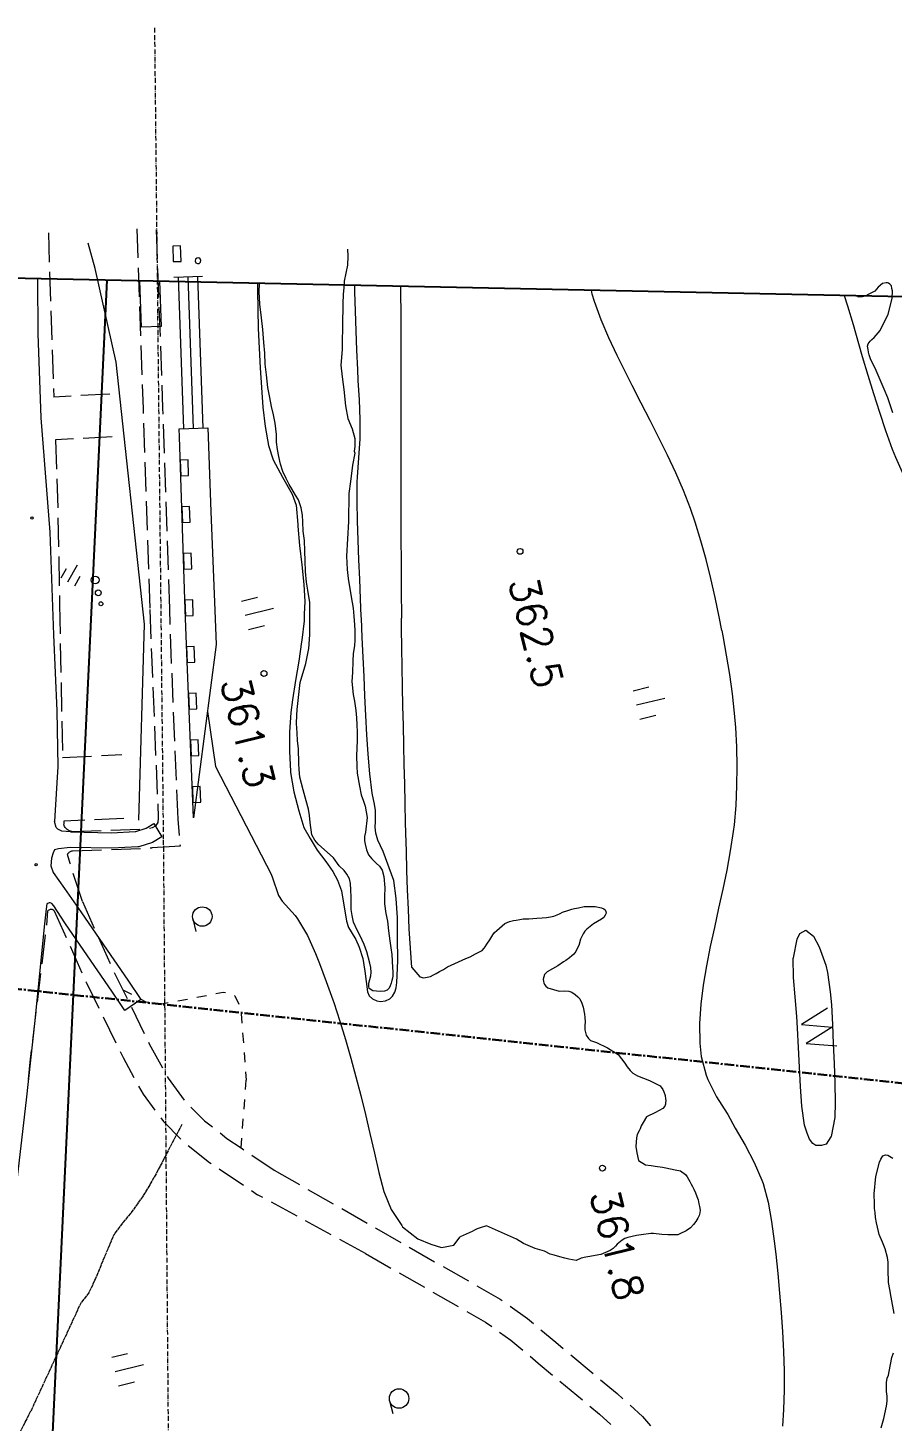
# Model space of a CAD drawing. Header units: millimetres. Extents: x 432273 to 1139245, y 170116 to 705940.
# Drawn here: x 792047 to 903050, y 526994 to 705940 of the extents above; entities that cross this region are included whole.
import ezdxf

# ---------------------------------------------------------------- set-up
doc = ezdxf.new("R2010")
doc.units = ezdxf.units.MM
doc.header["$LTSCALE"] = 100
for name, pattern in [('56301', [0.5, 0.25, -0.25]), ('57103', [5.5, 5, -0.5]), ('CENTER', [2, 1.25, -0.25, 0.25, -0.25]), ('SXF_一点短鎖線', [9.25, 6, -1.5, 0.25, -1.5])]:
    doc.linetypes.add(name, pattern=pattern)
doc.layers.get('Defpoints').update_dxf_attribs({"color": 153})
doc.layers.add('D-BGD', color=7, linetype='Continuous', lineweight=13)
doc.layers.add('●予備設計_LP横断', color=7, linetype='Continuous', lineweight=13)
doc.layers.add('★D-WORK', color=161, linetype='Continuous', lineweight=30, plot=False)
doc.styles.add('BIGFONT', font='txt', dxfattribs={"height": 0.2, "bigfont": 'BIGFONT'})

# ---------------------------------------------------------------- blocks, each defined once
blk = doc.blocks.new('M7312')
at = {"layer": '●予備設計_LP横断', "linetype": 'Continuous', "lineweight": 20}
blk.add_circle((0, 0), 0.15, dxfattribs=at)
blk = doc.blocks.new('M6334')
at = {"layer": '●予備設計_LP横断', "linetype": 'Continuous', "lineweight": 9}
for p, q in [((-1, -1.25), (-1, 0.15)), ((0, -1.25), (0, 1.25)), ((1, -1.25), (1, 0.15))]:
    blk.add_line(p, q, dxfattribs=at)
blk = doc.blocks.new('21311212131313131')
at = {"layer": 'D-BGD', "linetype": 'Continuous'}
for p, q in [((2411784.9214, -1125641.9548), (2410823.4929, -1122017.0088)), ((2413598.2716, -1125161.7207), (2413059.8683, -1123131.8403)), ((2409972.9286, -1126121.7919), (2409435.4025, -1124092.3917)), ((2495406.3762, -1132350.3429, 362375.9804), (2497749.0041, -1129422.6231, 362430.9804)), ((2498839.1805, -1133664.1289, 362392.9804), (2501179.1769, -1130734.9685, 362447.9804)), ((2484416.1381, -1148979.5986, 362661.9804), (2486204.9746, -1145684.8706, 362567.9804)), ((2487729.3535, -1150211.9567, 362650.9804), (2489518.587, -1146918.586, 362553.9804)), ((2482029.6933, -1153372.2214, 362787.9804), (2483819.4069, -1150077.9736, 362693.9804)), ((2485343.7858, -1154605.0597, 362780.9804), (2487132.6223, -1151310.3317, 362683.9804)), ((2482958.6983, -1158997.2855, 362909.9804), (2484747.5347, -1155702.5575, 362812.9804)), ((2501798.527, -1155489.0853), (2503409.4008, -1155062.1736)), ((2477255.0491, -1162156.5066, 362895.9804), (2479046.9973, -1158862.342, 362905.9804)), ((2482958.6983, -1158997.2855, 362909.9804), (2481229.5089, -1162324.6665, 362899.9804)), ((2474865.4926, -1166548.566, 362882.9804), (2476657.4407, -1163254.4014, 362892.9804)), ((2480652.9524, -1163434.0859, 362896.9804), (2478923.763, -1166761.467, 362887.9804)), ((2403665.6258, -1167791.6571, 359139.9806), (2401027.8702, -1167841.1016, 359129.9806)), ((2472475.936, -1170940.6254, 362869.9804), (2474267.8841, -1167646.4608, 362879.9804)), ((2478347.2065, -1167870.8864, 362884.9804), (2476617.14, -1171197.7873, 362874.9804)), ((2470627.5461, -1173827.679, 362708.9804), (2472475.936, -1170940.6254, 362869.9804)), ((2401311.1032, -1176157.6884), (2400349.6747, -1172532.7424)), ((2403124.4534, -1175677.4544), (2402586.0501, -1173647.574)), ((2475177.2682, -1173786.3413, 362825.9804), (2475684.3069, -1172993.4172, 362869.9804)), ((2476041.0637, -1172306.3295, 362871.9804), (2475684.3069, -1172993.4172, 362869.9804)), ((2399499.1103, -1176637.5255), (2398961.5842, -1174608.1253)), ((2452476.6426, -1175600.5315, 362837.9804), (2453720.0136, -1175476.3321, 362818.9804)), ((2454963.8647, -1175351.2555, 362800.9804), (2456207.2357, -1175227.056, 362781.9804)), ((2457451.0868, -1175101.9794, 362762.9804), (2458694.4578, -1174977.7799, 362744.9804)), ((2459938.3089, -1174852.7033, 362725.9804), (2460998.4111, -1174746.7397, 362709.9804)), ((2462232.3073, -1174816.8601, 362698.9804), (2460998.4111, -1174746.7397, 362709.9804)), ((2464728.1882, -1174959.9372, 362675.9804), (2463480.0077, -1174888.8373, 362686.9804)), ((2467224.069, -1175103.0143, 362652.9804), (2465975.8885, -1175031.9143, 362663.9804)), ((2469719.9499, -1175246.0914, 362629.9804), (2468471.7694, -1175174.9914, 362640.9804)), ((2472484.4819, -1177993.0208, 362590.9804), (2474503.513, -1174837.9904, 362766.9804)), ((2450488.1037, -1181313.4, 362889.9804), (2450229.7949, -1180090.0957, 362889.9804)), ((2358097.8303, -1186201.8053, 362499.9804), (2357895.1644, -1182511.138, 361449.9805)), ((2377390.02, -1182010.973), (2357930.9588, -1183112.1527)), ((2377565.6632, -1185105.4274, 362609.9804), (2377358.1953, -1181423.5318, 361449.9805)), ((2440438.5003, -1182046.7421), (2442049.374, -1181619.8304)), ((2451005.2016, -1183759.1314, 362889.9804), (2450746.8927, -1182535.8271, 362889.9804)), ((2377459.9444, -1183257.6928), (2358000.8832, -1184358.8726)), ((2377533.8385, -1184517.9863), (2358066.0057, -1185614.3641)), ((2422673.4492, -1184514.2009, 362724.9804), (2418931.497, -1184748.0735, 362757.9804)), ((2427663.8115, -1184201.0688, 362679.9804), (2423921.3791, -1184435.8186, 362712.9804)), ((2429762.1058, -1183964.6068, 362612.9804), (2427663.8115, -1184201.0688, 362679.9804)), ((2390708.6076, -1186389.2664, 362730.9804), (2386964.1454, -1186594.4041, 362696.9804)), ((2395700.6668, -1186114.6846, 362774.9804), (2391957.0818, -1186320.3025, 362741.9804)), ((2400693.123, -1185841.4602, 362819.9804), (2396948.6608, -1186046.5978, 362786.9804)), ((2402712.3712, -1185732.7311, 362837.9804), (2400693.123, -1185841.4602, 362819.9804)), ((2412694.082, -1185140.068, 362813.9804), (2408950.7725, -1185374.3376, 362846.9804)), ((2417683.5671, -1184826.4558, 362768.9804), (2413941.1347, -1185061.2056, 362802.9804)), ((2360755.5866, -1188054.6335, 362513.9804), (2357011.7519, -1188266.9549, 362493.9804)), ((2365747.8955, -1187773.3481, 362540.9804), (2362003.6638, -1187984.3122, 362520.9804)), ((2370739.8074, -1187490.7054, 362567.9804), (2366995.0955, -1187702.5466, 362547.9804)), ((2380723.6952, -1186935.7154, 362641.9804), (2376980.1102, -1187141.3332, 362607.9804)), ((2385716.1514, -1186662.4909, 362685.9804), (2381971.6892, -1186867.6286, 362652.9804)), ((2404574.8665, -1188138.6171, 362852.9804), (2400829.6104, -1188341.04, 362820.9804)), ((2414555.4055, -1187529.352, 362797.9804), (2410812.9731, -1187764.1018, 362831.9804)), ((2419544.8906, -1187215.7397, 362752.9804), (2415802.4582, -1187450.4895, 362786.9804)), ((2424535.2529, -1186902.6077, 362707.9804), (2420792.8205, -1187137.3575, 362741.9804)), ((2431444.1895, -1187705.897, 362667.9804), (2431413.8523, -1187451.0213, 362669.9804)), ((2451965.575, -1189695.4976, 362539.9804), (2455297.0262, -1187974.879, 362525.9804)), ((2498768.7753, -1190805.3501), (2497807.3468, -1187180.404)), ((2355763.6747, -1188337.2763, 362486.9804), (2352019.84, -1188549.5976, 362466.9804)), ((2380684.1167, -1189440.3736, 362639.9804), (2376939.6545, -1189645.5113, 362606.9804)), ((2385676.0927, -1189168.0263, 362684.9804), (2381932.1107, -1189372.2868, 362651.9804)), ((2390668.9459, -1188896.1592, 362729.9804), (2386924.0867, -1189099.9395, 362696.9804)), ((2395661.402, -1188622.9347, 362774.9804), (2391916.9399, -1188828.0724, 362740.9804)), ((2400653.378, -1188350.5874, 362819.9804), (2396909.396, -1188554.8479, 362785.9804)), ((2429268.0563, -1192820.1527, 362645.9804), (2429066.5105, -1189075.3767, 362658.9804)), ((2431765.4657, -1192693.8775, 362645.9804), (2431563.92, -1188949.1015, 362658.9804)), ((2449747.9348, -1190841.3581, 362549.9804), (2450295.212, -1189725.0304, 362680.9804)), ((2496956.7825, -1191285.1871), (2496419.2564, -1189255.7869)), ((2500582.1255, -1190325.116), (2500043.7222, -1188295.2356)), ((2355724.013, -1190844.169, 362485.9804), (2351980.1783, -1191056.4904, 362465.9804)), ((2360715.9249, -1190561.5263, 362512.9804), (2356971.213, -1190773.3675, 362492.9804)), ((2365707.4398, -1190277.5262, 362539.9804), (2361963.6051, -1190489.8476, 362519.9804)), ((2370699.3517, -1189994.8835, 362566.9804), (2366955.517, -1190207.2048, 362546.9804)), ((2419713.2716, -1194230.2306, 362791.9804), (2419519.9666, -1191622.0241, 362849.9804)), ((2427739.3413, -1191185.2502, 362849.9804), (2427978.1632, -1194926.4917, 362752.9804)), ((2453252.0073, -1193305.6964, 362541.9804), (2456581.3904, -1191580.5255, 362527.9804)), ((2443010.2296, -1194140.1821, 362636.9804), (2446401.5909, -1192541.2835, 362573.9804)), ((2373274.9951, -1194088.537, 362819.9804), (2373553.7246, -1197827.6845, 362777.9804)), ((2378763.2638, -1193684.3053, 362819.9804), (2379041.5131, -1197424.33, 362788.9804)), ((2429537.6889, -1197812.9226, 362629.9804), (2429336.1431, -1194068.1467, 362641.9804)), ((2432035.0983, -1197686.6474, 362629.9804), (2431833.5526, -1193941.8715, 362641.9804)), ((2438487.405, -1196271.1142, 362719.9804), (2441879.6435, -1194672.6958, 362657.9804)), ((2420082.9964, -1199215.0927, 362679.9804), (2419805.1442, -1195476.4254, 362763.9804)), ((2428058.383, -1196173.1475, 362719.9804), (2428231.1746, -1198887.5482, 362649.9804)), ((2444289.5805, -1197736.2439, 362639.9804), (2447681.4221, -1196136.4681, 362580.9804)), ((2379134.2628, -1198671.0049, 362778.9804), (2379305.9956, -1200981.2523, 362759.9804)), ((2428231.1746, -1198887.5482, 362649.9804), (2428616.6769, -1198870.5788, 362649.9804)), ((2439767.6331, -1199867.6562, 362719.9804), (2443158.9944, -1198268.7576, 362659.9804)), ((2373646.4743, -1199074.3594, 362764.9804), (2373812.284, -1201291.3014, 362739.9804)), ((2384298.3044, -1200699.9669, 362776.9804), (2388042.5361, -1200489.0029, 362788.9804)), ((2389290.8247, -1200437.0379, 362785.9804), (2393038.5526, -1200288.4099, 362773.9804)), ((2394286.758, -1200238.6794, 362769.9804), (2398034.0056, -1200090.9285, 362757.9804)), ((2399283.0882, -1200041.6782, 362753.9804), (2400434.4794, -1199995.95, 362749.9804)), ((2400434.4794, -1199995.95, 362749.9804), (2404181.3302, -1199846.8417, 362736.9804)), ((2405430.4127, -1199797.5915, 362731.9804), (2409177.2634, -1199648.4832, 362718.9804)), ((2410426.346, -1199599.2329, 362713.9804), (2414173.1967, -1199450.1247, 362700.9804)), ((2415422.7594, -1199399.9972, 362696.9804), (2419169.6101, -1199250.889, 362682.9804)), ((2433037.741, -1200349.1625), (2434029.1633, -1200429.0485)), ((2441622.8843, -1200797.7871, 362619.9804), (2439804.7092, -1200674.5796, 362619.9804)), ((2352756.7463, -1202432.8211, 362724.9804), (2356501.5863, -1202241.5708, 362711.9804)), ((2362743.4579, -1201910.1579, 362706.9804), (2366487.6064, -1201701.4284, 362717.9804)), ((2367735.6836, -1201631.1071, 362721.9804), (2371478.9549, -1201421.8974, 362732.9804)), ((2372727.9092, -1201352.0562, 362736.9804), (2373812.284, -1201291.3014, 362739.9804)), ((2379305.9956, -1200981.2523, 362759.9804), (2383050.2272, -1200770.2883, 362772.9804)), ((2446598.0517, -1201289.1841, 362655.9804), (2442866.5193, -1200918.8404, 362628.9804)), ((2451573.5328, -1201784.173, 362692.9804), (2447842.4806, -1201412.9521, 362664.9804)), ((2456548.6169, -1202277.8045, 362729.9804), (2452817.0845, -1201907.4608, 362701.9804))]:
    blk.add_line(p, q, dxfattribs=at)
for points, elevation in [([(2358657.0594, -1100074.4912), (2359980.2492, -1099608.9638), (2362362.0873, -1098860.8018), (2364761.4687, -1098122.2436), (2366423.0764, -1097606.8216), (2368805.7467, -1096836.3144), (2371180.4776, -1096038.6601), (2373551.2388, -1095227.4322), (2375900.487, -1094393.027), (2378238.6583, -1093495.5559), (2379288.8151, -1093055.8167), (2381548.233, -1091989.8289), (2383770.2591, -1090846.3694), (2385975.574, -1089670.9609), (2388176.9193, -1088481.9788), (2390378.2646, -1087292.9968), (2392579.6099, -1086104.0147), (2394784.9248, -1084928.6062), (2397006.9509, -1083785.1467), (2398360.7191, -1083124.0028)], 359999.9805), ([(2402015.3435, -1114891.0818), (2402687.5548, -1114746.0581), (2405149.6195, -1114247.022), (2407618.7913, -1113797.4781), (2410095.0704, -1113397.4265), (2412577.6245, -1113069.2125), (2414415.1144, -1112878.0827), (2416914.1882, -1112707.1171), (2419424.339, -1112599.2174), (2421922.3893, -1112575.8965), (2424421.9128, -1112633.1847), (2426917.2752, -1112802.1989), (2427782.2711, -1112888.1169), (2430267.0062, -1113222.319), (2432749.2446, -1113623.5566), (2435211.4432, -1114082.226), (2437681.5812, -1114568.0425), (2440151.7191, -1115053.859), (2442626.659, -1115530.9038), (2445094.4917, -1115958.4564), (2447573.5926, -1116323.7753), (2450047.2508, -1116594.9116), (2452535.5059, -1116714.4335), (2455027.2813, -1116619.2751), (2456749.9077, -1116388.0655), (2459151.5944, -1115707.7713), (2459705.8048, -1115486.749), (2461897.5462, -1114315.3103), (2463995.4876, -1112898.7153), (2464123.2837, -1112831.8711), (2465870.2354, -1111827.3516), (2468026.2494, -1110533.7508), (2470210.8836, -1109312.8197), (2472464.6673, -1108277.9487), (2472909.4571, -1108111.0294), (2475298.4024, -1107412.3596), (2477760.4671, -1106913.3235), (2480258.2591, -1106536.4493), (2481936.1952, -1106303.5753), (2484431.4906, -1105993.7367), (2486925.9539, -1105706.2433), (2489418.7527, -1105463.4403), (2491910.7193, -1105242.9824), (2494405.8235, -1105058.4433), (2496899.2632, -1104918.5946), (2499385.4044, -1104854.553), (2501873.0187, -1104871.1206), (2504017.3244, -1104973.3574)], 361999.9804), ([(2402015.3435, -1114891.0818), (2400237.3993, -1115285.8149), (2397786.4117, -1115847.9169), (2395356.1047, -1116455.5415), (2392937.707, -1117103.8867), (2390543.9597, -1117811.3281), (2388170.061, -1118586.6372), (2386432.4549, -1119220.0601), (2384136.4773, -1120186.2312), (2381877.8917, -1121229.8739), (2379647.9262, -1122346.1863), (2377425.9001, -1123489.6457), (2375211.8135, -1124660.2523), (2373010.4683, -1125849.2344), (2370795.5494, -1127042.1861), (2368581.4628, -1128212.7927), (2366948.0928, -1129051.4834), (2364704.5538, -1130171.7654), (2362423.6229, -1131214.5759), (2360094.2232, -1132116.849), (2359152.0139, -1132421.8761), (2358657.0594, -1132548.4944)], 361999.9804), ([(2459974.4732, -1122992.7757), (2460636.3814, -1121598.3299), (2461088.4305, -1121224.4775), (2461379.5444, -1121086.2941), (2461724.812, -1120972.0562), (2461878.174, -1120939.7284), (2462278.7029, -1120855.7426), (2462516.9766, -1120826.5772), (2462821.0185, -1120845.9561), (2462964.4055, -1120865.1695), (2463227.6885, -1120921.5175), (2463550.6194, -1121166.7042), (2464087.2234, -1122127.3837), (2464657.6599, -1123249.0891), (2465377.4208, -1123689.8546), (2465819.0309, -1123932.7485), (2466225.3297, -1124042.3079), (2466468.8674, -1124172.2093), (2466927.7712, -1124431.4106), (2467379.4003, -1124489.4029), (2468495.9748, -1124561.4193), (2469283.9391, -1124396.5403), (2470265.4228, -1124190.536), (2470796.9187, -1123269.6359), (2470893.9653, -1122538.4165), (2470965.3963, -1122014.3415), (2471070.8739, -1121092.791), (2471137.6378, -1120645.9638), (2471394.1455, -1119442.2804), (2471492.8058, -1118751.8457), (2471945.4613, -1118085.3354), (2472232.3492, -1117892.3968), (2472823.8156, -1117524.1843), (2473161.137, -1117334.914), (2473487.1003, -1117162.2267), (2473802.1598, -1116969.8897), (2474272.086, -1116752.8888), (2474757.5964, -1116574.0604), (2475178.9782, -1116422.8277), (2475663.9128, -1116307.5261), (2476004.4875, -1116235.1807), (2476493.1421, -1116140.1563), (2476837.9687, -1116157.9214), (2477184.6845, -1116245.1232), (2477540.8252, -1116379.6659), (2477951.2803, -1116641.9855), (2478364.8279, -1116917.3986), (2478764.361, -1117328.7844), (2479171.1171, -1117870.6685), (2479567.3615, -1118658.7467), (2479702.4523, -1118936.7673), (2479739.9303, -1119480.5618), (2479754.6096, -1120215.9423), (2479715.4367, -1120991.3843), (2479630.9028, -1122047.5244), (2479637.1348, -1122408.9081), (2479813.8292, -1123612.6144), (2479918.1829, -1124211.2598), (2480207.5502, -1125321.6022), (2480336.8921, -1125705.9194), (2480545.4408, -1126066.335), (2480713.9978, -1126274.8933), (2481097.2235, -1126703.5727), (2481351.774, -1126886.2446), (2481632.2367, -1127190.2654), (2481915.4466, -1127576.7328), (2482445.3547, -1128741.2337), (2482578.3162, -1129472.964), (2482721.0222, -1130147.3266), (2482813.4859, -1130692.7213), (2482957.3694, -1131275.3855), (2483275.4497, -1131927.1906), (2483125.2176, -1132836.7812), (2482995.3371, -1133380.1605), (2482855.9877, -1134009.5592), (2482659.4572, -1134768.4002), (2482523.8719, -1135284.7156), (2482159.2464, -1136002.8369), (2481836.3949, -1137221.5029), (2481226.1886, -1138729.7552), (2480707.7601, -1139612.2073), (2479091.92, -1143500.9768), (2479327.1385, -1144322.8875), (2479487.7445, -1144720.8996), (2479677.0148, -1145058.2211), (2479842.262, -1145343.6301), (2480546.2406, -1146869.0526)], 361999.9804), ([(2446114.919, -1153807.7308), (2447260.5737, -1152762.4687), (2447384.1734, -1152255.5524), (2447344.5011, -1151998.9865), (2447185.9938, -1151376.3956), (2446989.4307, -1151006.5808), (2446822.4225, -1150672.3261), (2446531.5228, -1150252.008), (2446277.5529, -1149741.3229), (2445928.6446, -1149208.306), (2444803.3167, -1146871.9417), (2444562.4144, -1146322.8087), (2444188.5926, -1145641.6287), (2443727.0602, -1144804.129), (2443420.9426, -1144576.1268), (2443259.7043, -1144435.4171), (2442896.2449, -1144233.0258), (2442340.8847, -1143848.0582), (2441669.7074, -1143472.6505), (2441390.0521, -1143267.1149), (2441137.2808, -1142964.573), (2440194.2823, -1141956.9839), (2439914.9062, -1141359.4281), (2439813.095, -1140872.7583), (2439742.7345, -1140538.9704), (2439640.0461, -1140051.8205), (2439550.3554, -1139624.2277), (2439533.6816, -1139411.033), (2439518.4915, -1138905.6606), (2439431.9728, -1137864.1836), (2439389.8842, -1137203.8613), (2439317.4221, -1136626.0948), (2439229.3059, -1136108.1609), (2439126.5219, -1135683.6607), (2438967.0236, -1135291.9551), (2438766.7405, -1134901.8632), (2438608.2542, -1134579.114), (2438364.0986, -1133913.0562), (2438197.2558, -1133418.1466), (2438090.9124, -1133077.2008), (2437980.3037, -1132550.3738), (2437829.0499, -1131829.1504), (2437771.3255, -1131059.945), (2437783.8707, -1130422.6911), (2437928.8342, -1129618.5198), (2438059.7085, -1129312.8126), (2438170.2359, -1129108.8305), (2438385.7416, -1129042.1201), (2438620.2953, -1128992.6776), (2438864.4346, -1129094.4075), (2439174.1374, -1129274.2107), (2439405.2742, -1129580.8697), (2439991.9406, -1130579.2155), (2440723.0367, -1131436.6001), (2440994.1959, -1131665.9855), (2441334.7917, -1131893.4817), (2441741.0207, -1132101.0461), (2442000.6352, -1132207.8276), (2442830.8976, -1132409.2557), (2443206.9702, -1132609.4316), (2443589.8037, -1132772.2674), (2443940.7015, -1133047.5848), (2444167.1063, -1133265.0103), (2444419.8776, -1133567.5523), (2444774.5606, -1134029.628), (2444975.7907, -1134322.195), (2445486.9493, -1135064.8778), (2446280.0705, -1136383.7317), (2446633.0881, -1136734.312), (2447260.5277, -1136902.23), (2447542.1727, -1136850.066), (2447735.692, -1136808.9407), (2447950.4612, -1136701.9258), (2448143.5443, -1136528.3173), (2448360.3423, -1136294.7288), (2448744.2605, -1134806.2428), (2448707.3192, -1134067.7956), (2448739.7006, -1133558.8246), (2448825.2886, -1133171.3241), (2449113.5645, -1132748.8575), (2449405.0678, -1132407.9605), (2449696.6227, -1132137.7741), (2450227.5849, -1131880.0841), (2450732.4953, -1131697.0554), (2451613.8675, -1131511.489), (2452065.3359, -1131465.6498), (2452623.4529, -1131404.0914), (2453094.8531, -1131423.8855), (2453622.0905, -1131410.4047), (2454337.609, -1131232.0871), (2454736.0621, -1130939.478), (2455006.834, -1130638.5335), (2455247.722, -1129890.2949), (2455896.6325, -1128436.2919), (2456713.9134, -1127051.6603), (2457801.7472, -1126189.072), (2458276.8206, -1125893.9462), (2458758.2704, -1125499.7077), (2459100.3287, -1125135.1846), (2459413.8491, -1124539.5715), (2459974.4732, -1122992.7757)], 361999.9804), ([(2413790.3774, -1180721.7722), (2420833.7123, -1179538.5868), (2434596.1856, -1172058.3728), (2434609.7592, -1172054.4031), (2434854.0832, -1171982.9482), (2437204.1636, -1171126.1978), (2437916.0051, -1170638.0568), (2439756.6229, -1168920.988), (2440144.1722, -1168608.7293), (2442265.9319, -1167273.5757), (2444551.6647, -1166221.9935), (2445815.8609, -1165682.8203), (2448133.3514, -1164739.8266), (2450466.7207, -1163851.1271), (2450825.2672, -1163716.7977), (2453173.6832, -1162904.7376), (2455534.0084, -1162133.3982), (2457906.2427, -1161402.7794), (2460286.4164, -1160699.3078), (2462688.1031, -1160019.0135), (2465102.5312, -1159357.0948), (2467547.2439, -1158723.1553), (2470023.0733, -1158094.8499), (2472493.2687, -1157497.6614), (2474954.8838, -1156770.3715), (2477250.8613, -1155804.2004), (2479272.1633, -1154402.6521), (2479406.4257, -1154282.3458), (2480913.0805, -1152279.8497), (2481597.1914, -1150613.6889), (2481997.5395, -1149236.8007), (2481657.5502, -1147671.2315), (2480546.2406, -1146869.0526)], 361999.9804), ([(2446114.919, -1153807.7308), (2443622.9523, -1154028.1887), (2441131.8179, -1154226.3014), (2438637.546, -1154388.4953), (2436139.3044, -1154537.1157), (2433645.8646, -1154676.9644), (2431148.4552, -1154803.2396), (2430045.4103, -1154860.6139), (2427539.2292, -1154982.0872), (2425046.6217, -1155099.5908), (2422550.0445, -1155203.5208), (2420048.6653, -1155316.2224), (2417552.0881, -1155420.1524), (2415055.5108, -1155524.0824), (2412558.9336, -1155628.0124), (2410062.3564, -1155731.9424), (2407557.0075, -1155831.0705), (2405065.2322, -1155926.2289), (2402564.6853, -1156016.5853), (2401251.762, -1156061.6679)], 361999.9804), ([(2401019.6151, -1168543.4062), (2401873.5342, -1168566.2584), (2404376.0038, -1168784.7648), (2404598.6235, -1168815.4321), (2407074.5869, -1169144.8322), (2409553.6878, -1169510.1512), (2412029.6512, -1169839.5513), (2413692.6076, -1170008.8907), (2416194.4363, -1170124.4429), (2418706.0602, -1170097.1523), (2421197.1946, -1169899.0396), (2421390.3619, -1169879.3823), (2423846.7924, -1169411.463), (2426266.0224, -1168740.7726), (2428405.2009, -1168019.3751), (2429827.0283, -1167213.083), (2431308.143, -1166256.841), (2432701.7327, -1165127.2803), (2433993.6499, -1164204.2691), (2435092.0173, -1163551.5142), (2436453.5336, -1163042.8168), (2440329.3618, -1162314.4938), (2441135.8355, -1162049.1638), (2441672.6939, -1161693.2383), (2442663.305, -1161049.8959), (2443623.2489, -1160629.1731), (2445056.6027, -1160114.2007), (2446697.147, -1159803.8551), (2449325.0404, -1159418.4006), (2449838.5301, -1159209.2876), (2450213.5294, -1158753.3539), (2450480.9638, -1158181.5333), (2450570.2776, -1157706.0094), (2450468.2799, -1157080.1528), (2450188.1615, -1156550.5929), (2449824.7461, -1156214.8412), (2449298.4481, -1155926.726), (2448732.9025, -1155731.1291), (2448086.5565, -1155662.3048), (2445277.338, -1155629.2844), (2442258.0498, -1155709.2718), (2439744.7615, -1155781.2528), (2437275.9723, -1155980.1977), (2434980.9513, -1156319.8713), (2431297.1425, -1157780.334), (2429861.1008, -1158487.6414), (2428959.6121, -1158780.7594), (2428158.9638, -1158889.6731), (2427453.5217, -1158845.4993), (2426024.9028, -1158872.8472), (2425209.8487, -1159008.0758), (2423810.2996, -1159336.3473), (2421334.8528, -1159714.0536), (2418841.2217, -1159979.2019), (2416354.057, -1160190.8881), (2413863.7548, -1160366.6556), (2411359.8791, -1160546.3928), (2408865.6071, -1160708.5867), (2406371.3352, -1160870.7807), (2403872.2613, -1161041.7462), (2401377.9894, -1161203.9402), (2401153.7053, -1161217.9633)], 359999.9805), ([(2358657.0594, -1157056.8107), (2360406.5682, -1157015.2701), (2361284.4968, -1156994.2641), (2363788.1812, -1156939.8263), (2366291.8657, -1156885.3886), (2368786.7785, -1156826.149), (2371290.463, -1156771.7113), (2373794.1474, -1156717.2736), (2376284.2583, -1156666.8056), (2378787.9428, -1156612.3679), (2381291.6273, -1156557.9302), (2383781.7382, -1156507.4622), (2386285.4226, -1156453.0244), (2388780.3354, -1156393.7848), (2391284.0199, -1156339.3471), (2393783.7346, -1156271.3358), (2396278.6475, -1156212.0962), (2398783.1641, -1156135.3133), (2400068.9402, -1156098.1702), (2401251.762, -1156061.6679)], 361999.9804), ([(2401153.7053, -1161217.9633), (2398883.7175, -1161366.1341), (2396380.6739, -1161523.5261), (2393886.402, -1161685.72), (2391388.1604, -1161834.3404), (2388894.7206, -1161974.1892), (2386389.3718, -1162073.3172), (2383900.0931, -1162101.4401), (2383274.4278, -1162078.1383), (2380782.2029, -1161945.0429), (2378360.9833, -1161828.0176), (2375866.0705, -1161887.2573), (2373363.0269, -1162044.6493), (2370871.8925, -1162242.762), (2369458.3203, -1162346.7494), (2366964.0484, -1162508.9433), (2364479.3803, -1162653.5939), (2361981.9708, -1162779.8691), (2359488.5311, -1162919.7179), (2358657.0594, -1162958.9141)], 359999.9805), ([(2358657.0594, -1175448.4144), (2359519.7245, -1175420.2143), (2362020.2715, -1175329.8578), (2364463.3867, -1175219.4615), (2366975.2019, -1175066.8714), (2369497.4531, -1174874.3929), (2372020.5366, -1174659.5691), (2374526.909, -1174412.7964), (2377014.265, -1174075.8106), (2379440.4109, -1173579.912), (2381280.9713, -1172945.8482), (2383475.2093, -1171707.3738), (2385652.7363, -1170436.9505), (2387051.0036, -1169902.7704), (2389523.1217, -1169614.4448), (2389733.8322, -1169604.3913), (2392227.4632, -1169339.2431), (2394710.8495, -1168988.6838), (2397188.6017, -1168669.2414), (2399374.0107, -1168508.9701), (2401019.6151, -1168543.4062)], 359999.9805), ([(2464630.4491, -1181789.9828), (2466324.792, -1180011.0782), (2467106.4957, -1178980.9029)], 362519.9804), ([(2460751.7417, -1184926.7707), (2460963.8985, -1184805.7852), (2463736.1413, -1182659.3311)], 362519.9804), ([(2466094.8183, -1185633.2554), (2466535.4069, -1185290.7504), (2468743.4041, -1182985.8922)], 362519.9804), ([(2462051.6261, -1188560.2941), (2463083.5729, -1187972.6416), (2465107.2108, -1186400.2262)], 362519.9804), ([(2433765.5771, -1197905.4915), (2433663.609, -1197939.7334), (2432522.5984, -1198295.5346)], 362619.9804)]:
    blk.add_lwpolyline(points, dxfattribs=dict(at, elevation=elevation))
blk.add_lwpolyline([(2450210.8469, -1100294.1388), (2452380.4306, -1103598.9011), (2452627.1575, -1099653.7713), (2454796.7412, -1102958.5336), (2455044.3452, -1099013.8839)], dxfattribs=at)
at = {"layer": 'D-BGD', "linetype": 'Continuous', "extrusion": (-0.400933, 0.362582, 0.841301), "elevation": -1105844.8036}
blk.add_lwpolyline([(-843908.6197, 2391575.7146), (-846085.2693, 2391520.2173), (-847644.269, 2391721.8573)], dxfattribs=at)
at = {"layer": 'D-BGD', "linetype": 'Continuous', "extrusion": (0.445781, -0.372181, 0.814101), "elevation": 1828853.3427}
blk.add_lwpolyline([(735060.0587, -1939690.3419), (737836.4379, -1939619.7403), (738808.3452, -1939642.1262)], dxfattribs=at)
at = {"layer": 'D-BGD', "linetype": 'Continuous', "extrusion": (0.443854, -0.369893, 0.816194), "elevation": 1824237.8158}
blk.add_lwpolyline([(733862.9645, -1949651.6796), (735445.3532, -1949611.8719), (737461.2906, -1949663.7949)], dxfattribs=at)
at = {"layer": 'D-BGD', "linetype": 'Continuous', "extrusion": (0.770079, -0.618883, 0.154798), "elevation": 2678546.6857}
blk.add_lwpolyline([(675568.1044, -52899.5572), (678068.6531, -52931.9476), (679317.4717, -52913.728)], dxfattribs=at)
at = {"layer": 'D-BGD', "linetype": 'Continuous', "extrusion": (0.765018, -0.614952, 0.191264), "elevation": 2678117.6056}
blk.add_lwpolyline([(676984.0379, -152689.2809), (678361.9887, -152707.6195), (680733.5135, -152671.9612)], dxfattribs=at)
at = {"layer": 'D-BGD', "linetype": 'Continuous', "extrusion": (0.021608, -0.000628955, 0.999766), "elevation": 416852.8297}
blk.add_lwpolyline([(-1067363.2837, -2513017.8202), (-1065038.9897, -2514498.1492), (-1064247.8092, -2515099.5328)], dxfattribs=at)
at = {"layer": 'D-BGD', "linetype": 'Continuous', "extrusion": (0.01362, 0.005827, 0.99989), "elevation": 389680.2653}
blk.add_lwpolyline([(2487520.7031, -1143831.308), (2488511.4913, -1142371.6566), (2489759.6634, -1140827.1609)], dxfattribs=at)
at = {"layer": 'D-BGD', "linetype": 'Continuous', "extrusion": (-0.094229, 0.079715, 0.992354), "elevation": 34196.6595}
blk.add_lwpolyline([(-732281.9278, 2662383.785), (-735655.1825, 2661678.8973), (-735957.8633, 2661646.4886)], dxfattribs=at)
at = {"layer": 'D-BGD', "linetype": 'Continuous', "extrusion": (-0.106626, 0.087168, 0.990471), "elevation": -6323.3403}
blk.add_lwpolyline([(-688952.0025, 2677741.6091), (-691678.2782, 2677218.8185), (-692647.8977, 2677131.6867)], dxfattribs=at)
at = {"layer": 'D-BGD', "linetype": 'Continuous', "extrusion": (-0.869635, 0.476071, 0.130736), "elevation": -2660116.5098}
blk.add_lwpolyline([(-175156.7907, 716836.3346), (-175286.7907, 716836.3346), (-178905.7905, 716744.5469)], dxfattribs=at)
at = {"layer": 'D-BGD', "linetype": 'Continuous', "extrusion": (0.411308, -0.313494, 0.85589), "elevation": 1694618.1499}
blk.add_lwpolyline([(559103.7545, -2103587.4549), (560220.0142, -2103585.5215), (562407.7699, -2103374.754), (562841.3662, -2103334.1477)], dxfattribs=at)
at = {"layer": 'D-BGD', "linetype": 'Continuous', "extrusion": (0.033747, -0.025086, 0.999116), "elevation": 474758.8601}
blk.add_lwpolyline([(517524.7363, -2650655.9258), (517604.4984, -2650655.9258), (518650.5836, -2651179.1176)], dxfattribs=at)
at = {"layer": 'D-BGD', "linetype": 'Continuous', "extrusion": (0.019081, 0.004033, 0.99981), "elevation": 404813.3947}
blk.add_lwpolyline([(-1660050.1575, -2145723.7024), (-1659075.055, -2145723.7024), (-1658820.4356, -2145826.2547)], dxfattribs=at)
at = {"layer": 'D-BGD', "linetype": 'Continuous', "extrusion": (0.409642, -0.311498, 0.857416), "elevation": 1690670.5049}
blk.add_lwpolyline([(553896.9469, -2112392.4359), (557373.6021, -2112392.4359), (557645.4033, -2112367.1747)], dxfattribs=at)
at = {"layer": 'D-BGD', "linetype": 'Continuous'}
blk.add_lwpolyline([(2355556.0883, -1183060.402), (2355586.4638, -1183290.2179), (2355744.8659, -1183459.0158), (2355972.4156, -1183501.5023), (2356182.3829, -1183403.259), (2356293.7874, -1183199.7571), (2356263.412, -1182969.9413), (2356105.0098, -1182801.1433), (2355877.4601, -1182758.6568), (2355667.4928, -1182856.9001)], close=True, dxfattribs=at)
for points, elevation in [([(2401483.3171, -1182804.9052), (2399486.017, -1182913.1091), (2399540.119, -1183911.7591), (2401537.419, -1183803.5552)], 362817.9804), ([(2407464.5439, -1182466.4702), (2405468.4157, -1182591.2762), (2405531.4557, -1183590.2591), (2407527.187, -1183464.0958)], 362867.9804), ([(2413452.5318, -1182090.6951), (2411456.4035, -1182215.5011), (2411519.4435, -1183214.484), (2413515.1748, -1183088.3207)], 362813.9804), ([(2419440.5196, -1181714.92), (2417444.3913, -1181839.726), (2417507.4314, -1182838.7089), (2419503.1627, -1182712.5456)], 362760.9804), ([(2425428.5074, -1181339.1449), (2423432.3792, -1181463.9509), (2423495.4192, -1182462.9338), (2425491.1505, -1182336.7705)], 362706.9804), ([(2383509.9344, -1183776.589), (2381512.6343, -1183884.7929), (2381566.7363, -1184883.4429), (2383564.0363, -1184775.239)], 362655.9804), ([(2389501.3543, -1183452.8544), (2387504.0543, -1183561.0583), (2387558.1562, -1184559.7084), (2389555.4563, -1184451.5045)], 362709.9804), ([(2395492.7743, -1183129.1199), (2393495.4742, -1183237.3238), (2393548.699, -1184235.4936), (2395545.9991, -1184127.2897)], 362763.9804), ([(2356043.7136, -1185312.1531), (2354047.0411, -1185427.5407), (2354103.8577, -1186425.3968), (2356100.9273, -1186311.3665)], 362485.9804)]:
    blk.add_lwpolyline(points, close=True, dxfattribs=dict(at, elevation=elevation))
at = {"layer": 'D-BGD', "linetype": 'Continuous', "extrusion": (0.027095, 0.029801, 0.999189), "elevation": 392866.2962}
blk.add_lwpolyline([(-2597832.2398, -741799.495), (-2595154.9842, -744282.296), (-2595089.6303, -744207.812)], dxfattribs=at)
at = {"layer": 'D-BGD', "linetype": '57103', "elevation": 362499.9804, "flags": 128}
blk.add_lwpolyline([(2466867.5543, -1182897.2336), (2469613.2029, -1184264.6395), (2470738.9297, -1184823.9024), (2472744.3615, -1185819.1471), (2474063.2565, -1186514.9385), (2475854.6546, -1187501.3168), (2478428.4461, -1189253.4578), (2479634.9638, -1190214.9207), (2481222.4392, -1191365.5534), (2486882.9227, -1193583.0635), (2488648.4594, -1194362.6178), (2490109.1813, -1195419.9201), (2503901.1319, -1201459.5973), (2507631.0085, -1203280.3034), (2513221.4013, -1206346.3931), (2514989.9798, -1207224.5159)], dxfattribs=at)
at = {"layer": 'D-BGD', "linetype": 'Continuous', "extrusion": (-0.052194, 0.893661, 0.445697), "elevation": -1023334.9452}
blk.add_lwpolyline([(-2334490.3529, 914846.2965), (-2333221.1079, 914858.5845), (-2330739.9772, 914834.0085)], dxfattribs=at)
at = {"layer": 'D-BGD', "linetype": 'Continuous', "flags": 128}
for points in [[(2429597.6057, -1197982.5279), (2429601.255, -1192717.5485), (2429372.0159, -1189704.3373), (2429363.1027, -1189583.174), (2428913.9951, -1188291.9005), (2428296.6346, -1187324.6333), (2429983.1194, -1186249.3907)], [(2429983.1194, -1186249.3907), (2430725.1595, -1187413.7366), (2431338.1197, -1189172.0617), (2431348.7681, -1189306.7154), (2431600.8986, -1192642.5486), (2431597.5315, -1197984.0651)], [(2358657.0594, -1188044.2849), (2364452.6045, -1187717.4995)], [(2364452.6045, -1187717.4995), (2364593.2472, -1190213.654), (2358657.0594, -1190548.3261)], [(2439544.956, -1200919.994), (2441857.0114, -1201132.3039), (2453932.1868, -1202055.0538), (2464133.8819, -1202957.7046), (2473021.0717, -1203791.7081), (2477380.3632, -1204225.2611), (2480328.45, -1204518.9893), (2489337.8735, -1205531.6318), (2492964.4428, -1206172.8459), (2496937.3692, -1206874.8444), (2512285.3207, -1210007.628)], [(2439842.6252, -1196436.1529), (2444670.0532, -1192963.7013), (2445920.8337, -1192063.7718), (2448508.2408, -1190229.9656), (2450940.2504, -1188507.1756), (2452386.3035, -1190547.141)], [(2452386.3035, -1190547.141), (2449957.4888, -1192268.2599), (2447374.2369, -1194098.6407), (2446125.294, -1194997.296), (2441302.5016, -1198465.445)], [(2434029.1633, -1200429.0485), (2434851.8545, -1200100.7741), (2436866.606, -1198598.7366), (2439842.6252, -1196436.1529)], [(2429597.6057, -1197982.5279), (2429515.2748, -1199111.6964), (2429302.0639, -1199609.4575), (2429075.9116, -1199853.8857), (2428299.7541, -1200074.2498)], [(2431597.5315, -1197984.0651), (2431828.5029, -1199496.7941), (2431965.1061, -1199986.5497), (2432322.2139, -1200167.2233), (2433037.741, -1200349.1625)], [(2441302.5016, -1198465.445), (2439122.9782, -1199945.6826), (2438849.1521, -1200208.4739), (2438778.827, -1200426.4839), (2438786.9271, -1200557.4625), (2438921.0126, -1200814.412), (2439544.956, -1200919.994)], [(2358657.0594, -1203697.767), (2365707.393, -1203532.7265), (2376508.3456, -1202884.65), (2391187.9368, -1201444.8068), (2404332.4117, -1200680.8347), (2414101.6318, -1200061.9093), (2421252.1012, -1199799.2424)], [(2421252.1012, -1199799.2424), (2426870.853, -1200025.0607), (2428299.7541, -1200074.2498)]]:
    blk.add_lwpolyline(points, dxfattribs=at)
at = {"layer": 'D-BGD', "linetype": 'Continuous', "extrusion": (0.016607, 0.003507, 0.999856), "elevation": 399390.3001}
blk.add_lwpolyline([(-1667130.0263, -2146935.6391), (-1666779.1849, -2147053.4706), (-1665899.098, -2147053.4706)], dxfattribs=at)
at = {"layer": 'D-BGD', "linetype": 'Continuous', "extrusion": (0.048476, -0.084754, 0.995222), "elevation": 580503.273}
blk.add_lwpolyline([(1542726.862, -2204152.3512), (1542960.7275, -2204162.5931), (1546476.9654, -2204162.5931)], dxfattribs=at)
at = {"layer": 'D-BGD', "linetype": 'Continuous', "extrusion": (-0.049733, 0.82453, 0.563629), "elevation": -892671.3897}
blk.add_lwpolyline([(-2299943.6828, 1048066.0821), (-2299141.1679, 1048057.6078), (-2296194.0741, 1048038.238)], dxfattribs=at)
at = {"layer": 'D-BGD', "linetype": 'Continuous', "extrusion": (-0.051634, 0.886367, 0.460095), "elevation": -1010337.2224}
blk.add_lwpolyline([(-2336408.3236, 932224.938), (-2333423.469, 932255.3479), (-2332658.6819, 932248.5902)], dxfattribs=at)
at = {"layer": 'D-BGD', "linetype": 'Continuous', "extrusion": (-0.310676, 0.040975, 0.949632), "elevation": -465583.0078}
blk.add_lwpolyline([(857940.259, 2568700.6566), (857147.023, 2568981.478), (856739.2777, 2568975.0957)], dxfattribs=at)
at = {"layer": 'D-BGD', "linetype": 'Continuous', "elevation": 361999.9804, "flags": 128}
blk.add_lwpolyline([(2427905.6121, -1189232.1843), (2402723.628, -1189023.344), (2369147.6564, -1193374.9699), (2357187.9633, -1196320.8873), (2353963.79, -1197299.9269)], dxfattribs=at)
at = {"layer": 'D-BGD', "linetype": 'Continuous', "extrusion": (-0.051234, 0.852626, 0.520005), "elevation": -947545.6875}
blk.add_lwpolyline([(-2300052.7974, 1001358.8047), (-2299430.3734, 1001351.7803), (-2296302.6534, 1001331.8777)], dxfattribs=at)
at = {"layer": 'D-BGD', "linetype": 'Continuous', "extrusion": (0.045407, -0.079775, 0.995778), "elevation": 567601.278}
blk.add_lwpolyline([(1546767.7972, -2208054.5477), (1547597.2734, -2208087.2302), (1550516.5624, -2208087.2302)], dxfattribs=at)
at = {"layer": 'D-BGD', "linetype": 'Continuous', "extrusion": (0.092435, -0.170273, 0.981052), "elevation": 784890.9008}
blk.add_lwpolyline([(1582310.4666, -2103074.9755), (1584814.5328, -2103121.4284), (1586059.8697, -2103147.2355)], dxfattribs=at)
at = {"layer": 'D-BGD', "linetype": 'Continuous', "extrusion": (0.170867, -0.322126, 0.931149), "elevation": 1141153.9054}
blk.add_lwpolyline([(1603064.2545, -1919779.2299), (1603122.2069, -1919781.9724), (1606814.1463, -1919820.3667)], dxfattribs=at)
at = {"layer": 'D-BGD', "linetype": 'Continuous', "extrusion": (0.283328, -0.845915, 0.451832), "elevation": 1866725.1898}
blk.add_lwpolyline([(1932306.7358, -538868.1949), (1929905.6953, -538991.499), (1928559.8701, -538985.8943)], dxfattribs=at)
at = {"layer": 'D-BGD', "linetype": 'Continuous', "extrusion": (0.04455, -0.835371, 0.547878), "elevation": 1308022.7968}
blk.add_lwpolyline([(2290383.8903, -423077.5961), (2292900.7974, -423087.1591), (2294133.6814, -423082.3776)], dxfattribs=at)
at = {"layer": 'D-BGD', "linetype": 'Continuous', "extrusion": (0.023757, 0.308981, 0.950772), "elevation": 31754.0813}
blk.add_lwpolyline([(-2546489.4016, 1073156.0566), (-2544241.2556, 1073143.1489), (-2542740.138, 1073107.6528)], dxfattribs=at)
at = {"layer": 'D-BGD', "linetype": 'Continuous'}
for points in [[(2503939.3266, -1092287.6332, 360009.9805), (2502737.8711, -1091983.3235, 360019.9805), (2501142.9738, -1091668.8361, 360019.9805), (2500532.5465, -1091596.8743, 360019.9805), (2499856.5568, -1091603.0249, 360019.9805), (2499293.7661, -1091693.9457, 360029.9805), (2498831.6244, -1091725.9617, 360039.9805), (2498123.6856, -1091748.8235, 360039.9805), (2497572.3545, -1091652.2111, 360039.9805), (2497161.5608, -1091507.13, 360039.9805), (2496681.2349, -1091426.5879, 360039.9805), (2494876.4593, -1091099.8087, 360039.9805), (2494282.9344, -1090934.4964, 360039.9805)], [(2489230.2342, -1090938.7531, 360089.9805), (2487160.9704, -1091345.0127, 360089.9805), (2486190.9731, -1091555.0249, 360099.9805), (2485256.8946, -1091761.8997, 360119.9805), (2483599.1897, -1091812.0424, 360109.9805), (2482649.4236, -1091839.3235, 360109.9805), (2482046.7445, -1091919.8082, 360109.9805), (2480942.4847, -1092250.1267, 360149.9805), (2480109.5048, -1092626.3504, 360149.9805), (2479144.759, -1093055.8448, 360149.9805), (2478759.8976, -1093175.7685, 360149.9805), (2478213.8179, -1093298.6383, 360149.9805), (2477631.8196, -1093424.6456, 360149.9805), (2476959.6082, -1093569.6694, 360149.9805), (2476303.4671, -1093643.6878, 360149.9805), (2475812.5138, -1093728.3336, 360149.9805), (2475225.0727, -1093760.1583, 360149.9805), (2473912.1494, -1093805.2408, 360149.9805), (2471716.0461, -1093651.8473, 360179.9805), (2469865.9392, -1093220.4493, 360299.9805), (2469473.521, -1093062.6269, 360299.9805), (2469026.9999, -1092795.3838, 360299.9805), (2468882.2345, -1092476.7257, 360299.9805), (2468947.3473, -1092170.3595, 360279.9805), (2469284.3139, -1091533.9999, 360279.9805)], [(2373610.5167, -1093515.6245, 359409.9806), (2371688.5149, -1094173.5066, 359379.9806), (2370591.1711, -1094678.6169, 359389.9806), (2368218.3629, -1095785.1341, 359359.9806), (2366727.1947, -1096530.6656, 359369.9806), (2366210.5675, -1096703.8599, 359369.9806), (2365858.4873, -1096784.7273, 359369.9806), (2365511.2091, -1096856.823, 359369.9806), (2365100.865, -1096939.9957, 359389.9806), (2364812.8741, -1096862.1415, 359399.9806), (2364437.3583, -1096610.9686, 359409.9806), (2364216.5944, -1096410.3115, 359409.9806), (2363981.616, -1096110.6698, 359409.9806), (2363056.1751, -1095364.6409, 359409.9806), (2360936.3859, -1094363.7947, 359349.9806), (2358898.7459, -1093920.9372, 359409.9806), (2357933.101, -1093893.924, 359379.9806), (2357648.8886, -1093954.9428, 359379.9806), (2357305.58, -1094040.6121, 359379.9806), (2357149.8046, -1094137.741, 359379.9806), (2357061.0648, -1094237.3665, 359389.9806), (2356960.2244, -1094421.5708, 359419.9806), (2356901.7692, -1094549.1756, 359419.9806), (2356900.7457, -1094696.8202, 359419.9806), (2357012.5386, -1095179.834, 359439.9806), (2357497.7333, -1095730.4573, 359449.9806), (2357997.5252, -1096129.4662, 359479.9806), (2358429.7075, -1096901.877, 359479.9806), (2358651.7532, -1097308.4427, 359479.9806), (2358791.5254, -1097761.1718, 359439.9806), (2358840.2525, -1098255.2626, 359429.9806), (2358716.4261, -1098335.6804, 359419.9806), (2358657.0594, -1098377.0583, 359416.8386)], [(2440240.7076, -1103291.7773, 360199.9805), (2441011.5783, -1102300.1331, 360209.9805), (2442369.5076, -1101527.2632, 360209.9805), (2444706.8466, -1100652.1373, 360209.9805), (2445633.818, -1100395.7702, 360209.9805), (2448101.3254, -1099990.9168, 360209.9805), (2449790.3384, -1099821.1086, 360209.9805), (2452285.4425, -1099636.5695, 360209.9805), (2454788.4861, -1099479.1775, 360209.9805), (2457291.5297, -1099321.7855, 360209.9805), (2459789.7713, -1099173.1651, 360209.9805), (2462286.3485, -1099069.2351, 360209.9805), (2464219.3029, -1099078.5711, 360209.9805), (2466678.3639, -1099501.3217, 360219.9805), (2466713.4504, -1099520.5294, 360219.9805), (2467671.0316, -1100124.5477, 360219.9805), (2467863.2423, -1100731.3879, 360219.9805), (2467895.7079, -1101421.7834, 360219.9805), (2467638.9009, -1101828.4161, 360219.9805), (2467077.2006, -1102250.545, 360219.9805), (2466335.2658, -1102585.4071, 360209.9805), (2465297.2094, -1102940.5674, 360209.9805), (2462847.2453, -1103355.0247, 360209.9805), (2460360.0806, -1103566.711, 360209.9805), (2457856.2048, -1103746.4482, 360209.9805), (2455357.131, -1103917.4137, 360209.9805), (2452858.0571, -1104088.3793, 360209.9805), (2451349.47, -1104220.1547, 360209.9805), (2448851.0371, -1104494.0746, 360209.9805), (2446357.406, -1104759.2228, 360209.9805), (2443866.4629, -1104832.036, 360209.9805), (2443857.6913, -1104827.2341, 360209.9805), (2441413.036, -1104378.1685, 360209.9805), (2440704.0068, -1104069.8222, 360209.9805), (2440240.7076, -1103291.7773, 360199.9805)], [(2401136.296, -1162166.065, 359409.9806), (2402245.8072, -1162055.2286, 359409.9806), (2402999.2686, -1162011.6861, 359409.9806), (2404198.8014, -1162007.1329, 359409.9806), (2404963.3397, -1162026.6562, 359409.9806), (2405934.4275, -1162147.8521, 359409.9806), (2406908.8441, -1162179.6672, 359409.9806), (2408375.687, -1162207.4456, 359409.9806), (2409528.8651, -1162245.9184, 359409.9806), (2411214.7406, -1162040.1915, 359429.9806), (2412040.2307, -1161865.0745, 359439.9806), (2413246.4212, -1161681.7598, 359439.9806), (2414181.1407, -1161577.8393, 359439.9806), (2415106.2563, -1161491.4622, 359449.9806), (2416016.1339, -1161453.7451, 359459.9806), (2417042.5394, -1161411.4174, 359469.9806), (2418137.4536, -1161452.1955, 359469.9806), (2419013.7178, -1161475.8798, 359459.9806), (2420430.4275, -1161407.8112, 359439.9806), (2421314.8225, -1161333.3432, 359439.9806), (2422947.4273, -1160995.8505, 359439.9806), (2424066.7336, -1160742.1714, 359439.9806), (2424891.5829, -1160464.1001, 359439.9806), (2425518.4629, -1160214.4576, 359429.9806), (2426965.0077, -1159946.1145, 359429.9806), (2428861.0198, -1160106.2327, 359419.9806), (2429407.549, -1160211.6166, 359419.9806), (2429953.4373, -1160214.0463, 359419.9806), (2430399.7001, -1160127.7361, 359429.9806), (2431096.7533, -1159916.509, 359439.9806), (2431738.0391, -1159640.5517, 359439.9806), (2432245.4451, -1159234.3016, 359439.9806), (2432781.0217, -1158672.4675, 359439.9806), (2433168.7624, -1158234.9093, 359439.9806), (2433674.504, -1157873.3497, 359439.9806), (2434501.6585, -1157653.5423, 359459.9806), (2435931.3009, -1157478.5496, 359479.9806), (2437045.4227, -1157484.2411, 359469.9806), (2437990.3869, -1157465.7317, 359469.9806), (2439228.5265, -1157265.7059, 359489.9806), (2440212.0973, -1157051.724, 359489.9806), (2441439.8008, -1156891.5867, 359489.9806), (2442744.9759, -1156694.0575, 359499.9806), (2443627.0656, -1156561.3255, 359499.9806), (2444479.7028, -1156378.2691, 359519.9806), (2446135.1023, -1156269.8624, 359549.9806), (2446728.1777, -1156206.9209, 359549.9806), (2447207.0304, -1156206.854, 359549.9806), (2447532.6044, -1156236.8803, 359559.9806), (2447824.5649, -1156328.3081, 359559.9806), (2448152.4442, -1156416.5983, 359559.9806), (2448497.8667, -1156514.4925, 359559.9806), (2448805.7061, -1156660.2144, 359569.9806), (2449069.496, -1156907.2263, 359569.9806), (2449227.835, -1157221.9147, 359569.9806), (2449260.4919, -1157787.0107, 359469.9806), (2449197.56, -1158755.7931, 359439.9806), (2448911.1092, -1159237.4008, 359429.9806), (2448645.2723, -1159285.6783, 359419.9806), (2448242.2267, -1159293.0438, 359409.9806), (2447302.4471, -1159052.1825, 359399.9806), (2446848.4361, -1158986.0461, 359399.9806), (2446228.2137, -1159056.9271, 359419.9806), (2445654.9869, -1159187.7363, 359419.9806), (2444193.8451, -1159607.6939, 359419.9806), (2443293.8296, -1159981.4209, 359419.9806), (2442190.8516, -1160517.648, 359419.9806), (2441441.6183, -1160928.3174, 359419.9806), (2440425.7158, -1161409.6094, 359419.9806), (2439577.0483, -1161606.2394, 359419.9806), (2438810.6543, -1161756.7059, 359419.9806), (2437959.8728, -1161769.7725, 359419.9806), (2437243.1624, -1161787.8323, 359419.9806), (2436292.5641, -1161837.4585, 359419.9806), (2435475.2047, -1161914.4231, 359419.9806), (2434888.4044, -1162049.2021, 359419.9806), (2434307.6878, -1162381.1181, 359429.9806), (2433815.5197, -1162738.708, 359429.9806), (2433235.8936, -1163401.8321, 359429.9806), (2432246.7556, -1164125.7836, 359429.9806), (2430506.2129, -1166159.8461, 359419.9806), (2430011.5482, -1166584.4716, 359419.9806), (2429352.5278, -1166976.1246, 359419.9806), (2427762.3081, -1167257.0177, 359419.9806), (2426859.5377, -1167344.2271, 359419.9806), (2426034.8798, -1167496.9989, 359429.9806), (2424980.9445, -1167797.865, 359429.9806), (2423582.8686, -1168206.7456, 359379.9806), (2421945.2705, -1168678.3094, 359289.9806), (2420969.8304, -1168794.139, 359289.9806), (2420206.7652, -1168855.2248, 359289.9806), (2418297.6292, -1168927.3301, 359309.9806), (2417284.6059, -1169090.9875, 359309.9806), (2416266.9721, -1169138.1171, 359309.9806), (2415068.0801, -1169245.6247, 359309.9806), (2414025.7957, -1169233.6581, 359309.9806), (2413275.6632, -1169187.8199, 359309.9806), (2409822.7866, -1168893.6402, 359289.9806), (2407360.1385, -1168206.717, 359129.9806), (2405421.2917, -1167874.9446, 359129.9806), (2403665.6258, -1167791.6571, 359139.9806)], [(2354020.8188, -1163973.6245, 359539.9806), (2354921.9249, -1163931.1055, 359539.9806), (2356075.9351, -1163947.233, 359479.9806), (2357098.8205, -1164119.5856, 359429.9806), (2358134.4472, -1164310.3136, 359419.9806), (2358960.3869, -1164363.4504, 359419.9806), (2359848.5603, -1164427.8554, 359419.9806), (2361002.5706, -1164443.9829, 359469.9806), (2361831.8391, -1164407.739, 359529.9806), (2363057.6869, -1164417.5915, 359549.9806), (2366938.8335, -1164387.6034, 359479.9806), (2368965.7792, -1164516.7961, 359469.9806), (2370436.1422, -1164329.8943, 359469.9806), (2371440.3939, -1164161.4349, 359479.9806), (2372078.9918, -1164077.8126, 359499.9806), (2374151.2018, -1163832.7712, 359519.9806), (2375775.8671, -1163468.1314, 359529.9806), (2377072.0123, -1162912.2471, 359549.9806), (2378312.0076, -1162542.2314, 359569.9806), (2379334.4434, -1162486.3302, 359579.9806), (2379940.0687, -1162567.0636, 359589.9806), (2380210.7076, -1162510.0145, 359609.9806), (2381745.0356, -1162768.5434, 359569.9806), (2383872.439, -1162964.1307, 359559.9806), (2385418.8675, -1163138.0807, 359549.9806), (2388985.5171, -1163141.1321, 359459.9806), (2393473.7622, -1163272.4866, 359399.9806), (2395187.4257, -1163161.7746, 359399.9806), (2396325.7484, -1162998.3084, 359399.9806), (2398664.8188, -1162557.3449, 359409.9806), (2400120.1352, -1162293.8037, 359409.9806), (2401136.296, -1162166.065, 359409.9806)], [(2401027.8702, -1167841.1016, 359129.9806), (2399509.8706, -1167865.1207, 359129.9806), (2397946.798, -1168138.0745, 359119.9806), (2396914.5671, -1168336.8185, 359119.9806), (2395524.8131, -1168522.2472, 359099.9806), (2394188.7125, -1168588.8427, 359089.9806), (2392928.4191, -1168662.7368, 359089.9806), (2391552.43, -1168718.8963, 359089.9806), (2390372.5544, -1168916.6168, 359089.9806), (2389174.4947, -1169001.7792, 359099.9806), (2388318.079, -1169045.9626, 359129.9806), (2387393.6043, -1169235.294, 359159.9806), (2386364.3196, -1169595.2562, 359169.9806), (2385740.3857, -1170006.1169, 359179.9806), (2384953.5692, -1170464.6141, 359219.9806), (2384389.5637, -1170828.4791, 359249.9806), (2383636.3606, -1171225.5749, 359259.9806), (2382746.5898, -1171684.713, 359289.9806), (2381834.6651, -1172017.7194, 359299.9806), (2380837.5207, -1172235.6711, 359299.9806), (2379957.7364, -1172426.667, 359299.9806), (2379026.1544, -1172566.5061, 359289.9806), (2378018.1244, -1172596.0925, 359279.9806), (2376564.4724, -1172814.9433, 359269.9806), (2375485.8867, -1173056.7133, 359269.9806), (2374442.3875, -1173317.6909, 359259.9806), (2373291.9643, -1173565.7359, 359219.9806), (2372024.1811, -1173840.7366, 359209.9806), (2370383.8282, -1174025.7827, 359189.9806), (2369020.3891, -1174225.6172, 359129.9806), (2367607.6491, -1174307.2594, 359119.9806), (2366249.8442, -1174475.977, 359119.9806), (2364565.6332, -1174637.0135, 359089.9806), (2363085.6663, -1174841.4586, 359059.9806), (2361326.2889, -1175098.1509, 359049.9806), (2359760.2701, -1175209.8864, 359049.9806), (2358657.0594, -1175176.138, 359049.9806)], [(2377565.6632, -1185105.4274, 362609.9804), (2377358.1953, -1181423.5318, 361449.9805), (2388089.3853, -1180834.1679, 361209.9805), (2400805.7098, -1180054.6976, 361249.9805), (2405147.7163, -1179786.7849, 361259.9805), (2427487.2787, -1182211.9646, 362679.9804)], [(2427487.2787, -1182211.9646, 362679.9804), (2406319.1647, -1183540.3842, 362869.9804), (2400736.0724, -1183847.1044, 362819.9804), (2378579.3273, -1185044.7243, 362619.9804), (2377565.6632, -1185105.4274, 362609.9804)], [(2428925.6258, -1187835.4121, 362669.9804), (2428813.6799, -1187452.6379, 362669.9804), (2428547.776, -1187022.0626, 362669.9804), (2428158.6866, -1186774.8594, 362669.9804), (2427601.7213, -1186709.3639, 362679.9804), (2425782.3056, -1186823.7452, 362695.9804)], [(2429537.6889, -1197812.9226, 362629.9804), (2429513.488, -1197982.0803, 362629.9804), (2429471.7438, -1198141.6341, 362629.9804), (2429398.8828, -1198295.5538, 362639.9804), (2429308.4785, -1198439.8696, 362639.9804), (2429196.5613, -1198561.0081, 362639.9804), (2429067.1008, -1198672.5427, 362639.9804), (2428929.7008, -1198756.9302, 362649.9804), (2428779.5595, -1198822.9423, 362649.9804), (2428616.6769, -1198870.5788, 362649.9804)], [(2432522.5984, -1198295.5346, 362619.9804), (2432438.8517, -1198261.089, 362619.9804), (2432359.907, -1198217.8717, 362619.9804), (2432276.9926, -1198161.0809, 362619.9804), (2432221.2253, -1198096.3506, 362619.9804), (2432156.6864, -1198026.8184, 362619.9804), (2432110.5229, -1197944.5449, 362619.9804), (2432073.1311, -1197867.0733, 362629.9804), (2432045.343, -1197772.0584, 362629.9804), (2432035.0983, -1197686.6474, 362629.9804)], [(2439804.7092, -1200674.5796, 362619.9804), (2439726.5967, -1200609.0171, 362629.9804), (2439653.2862, -1200534.683, 362639.9804), (2439603.153, -1200438.8359, 362649.9804), (2439580.1669, -1200335.0494, 362659.9804), (2439570.7544, -1200227.2932, 362669.9804), (2439592.4587, -1200125.1711, 362679.9804), (2439622.9346, -1200027.8509, 362689.9804), (2439684.5273, -1199936.1649, 362709.9804), (2439767.6331, -1199867.6562, 362719.9804)]]:
    blk.add_polyline3d(points, dxfattribs=at)
for centre, radius in [((2471353.7893, -1128781.0428, 361836.9804), 375), ((2392375.9074, -1141008.4712, 362484.9804), 375), ((2501478.4902, -1154281.2902), 1249.8749), ((2408735.8406, -1173565.5826, 361329.9805), 375), ((2440118.4635, -1180838.947), 1249.8749), ((2397183.0806, -1195493.6014), 500), ((2398826.0507, -1195058.0396), 375), ((2400227.6611, -1194686.4351), 250)]:
    blk.add_circle(centre, radius, dxfattribs=at)
at = {"layer": 'Defpoints'}
blk.add_lwpolyline([(2358657.0594, -1541785.2211), (2831012.6992, -1541785.2211), (2831012.6992, -987785.2211), (2358657.0594, -987785.2211)], close=True, dxfattribs=at)
at = {"layer": 'Defpoints', "linetype": 'Continuous', "flags": 128}
blk.add_lwpolyline([(2358657.0594, -1194799.6502), (2527728.8742, -1199242.0985), (2831012.6992, -1178777.6202)], dxfattribs=at)
at = {"layer": '★D-WORK', "linetype": 'CENTER', "ltscale": 10, "flags": 128}
blk.add_lwpolyline([(2447641.2028, -1230946.0424), (2468414.435, -987785.2211)], dxfattribs=at)
at = {"layer": 'D-BGD', "linetype": 'Continuous', "lineweight": 9, "xscale": 1000, "yscale": 1000, "zscale": 1000, "rotation": 61.30205960440028}
blk.add_blockref('M6334', (2396400.9274, -1198386.3533), dxfattribs=at)
at = {"layer": 'D-BGD', "linetype": 'Continuous', "lineweight": 20, "xscale": 1000, "yscale": 1000, "zscale": 1000, "rotation": 61.30205960440028}
for p in [(2433900.9942, -1202308.3495, 362102.9804), (2389400.5735, -1203774.7287, 362102.9804)]:
    blk.add_blockref('M7312', p, dxfattribs=at)
at = {"layer": 'D-BGD', "linetype": 'Continuous', "style": 'BIGFONT'}
for s, p in [('361.8', (2474643.7651, -1130336.99, 361836.9804)), ('362.5', (2396227.726, -1142414.8367, 362484.9804)), ('361.3', (2409845.1242, -1179144.553))]:
    blk.add_text(s, height=3749.9998, rotation=14.862356431, dxfattribs=at).set_placement(p)

msp = doc.modelspace()

# ---------------------------------------------------------------- linework, layer by layer
at = {"layer": 'D-BGD', "linetype": 'SXF_一点短鎖線'}
for p, q in [((808308.2, 705939.7, 354000), (809439.6, 601616.3, 354000)), ((809439.6, 601616.3, 354000), (810951.2, 417867.6, 354000))]:
    msp.add_line(p, q, dxfattribs=at)

# ---------------------------------------------------------------- block references
at = {"layer": 'D-BGD', "linetype": '56301', "rotation": 268.807065034117}
msp.add_blockref('21311212131313131', (2045832.1, 3006806.9, 354000), dxfattribs=at)

doc.saveas('drawing.dxf')
